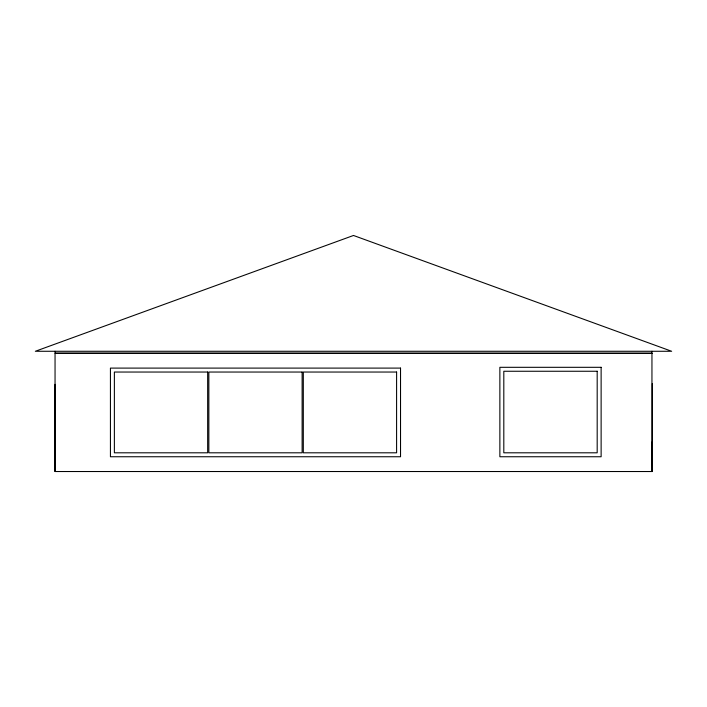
<?xml version="1.0" encoding="UTF-8"?>
<svg xmlns="http://www.w3.org/2000/svg" width="707" height="707" viewBox="0 0 707 707"><rect width="100%" height="100%" fill="white"/><g stroke="black" fill="none" stroke-linecap="round" stroke-linejoin="round"><path stroke-width="1.06" d="M652.34 383.539L652.34 471.525L55.049 471.525L55.049 384.334M652.207 441.857L652.34 471.525M651.951 351.273L651.951 471.525M55.446 384.723L55.446 471.525M55.049 351.273L55.049 471.525M353.5 235.475L35.35 351.273L671.65 351.273L353.5 235.475M651.951 353.244L55.049 353.244L651.951 353.323M601.127 367.313L499.867 367.313L499.867 456.749L601.127 456.749L601.127 367.313M400.533 368.1L110.433 368.1L110.433 456.749L400.533 456.749L400.533 368.1M597.185 371.255L503.808 371.255L503.808 452.807L597.185 452.807L597.185 371.255M207.664 372.041L114.375 372.041L114.375 452.807L207.664 452.807L207.664 372.041M302.128 372.041L208.848 372.041L208.848 452.807L302.128 452.807L302.128 372.041M396.592 372.041L303.312 372.041L303.312 452.807L396.592 452.807L396.592 372.041"/></g></svg>
